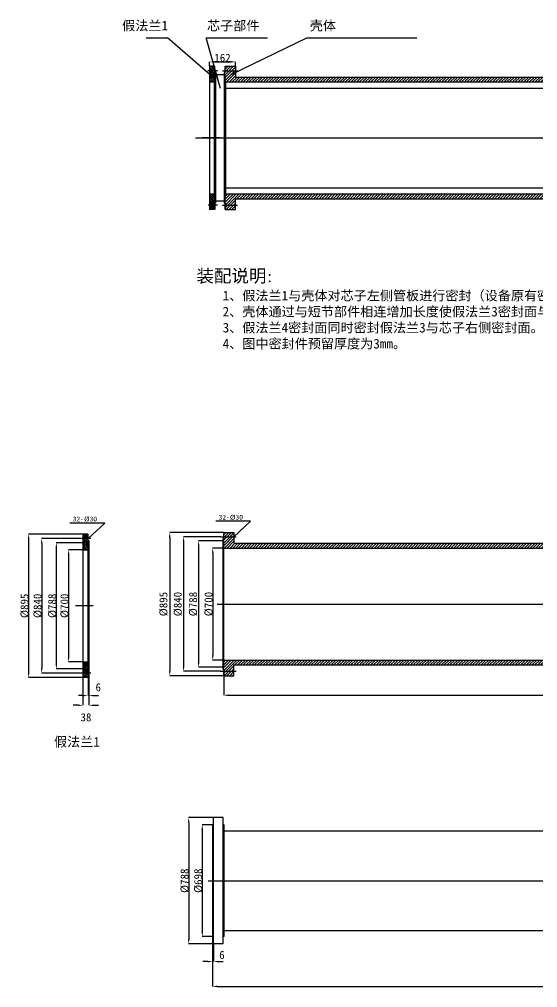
# Model space of a CAD drawing. Header units: inches. Extents: x -138276681 to 276513873, y -62941253 to 125880333.
# Drawn here: x 138256060 to 138259297, y 62936599 to 62942646 of the extents above; entities that cross this region are included whole.
import ezdxf

# ---------------------------------------------------------------- set-up
doc = ezdxf.new("R2010")
doc.units = ezdxf.units.IN
doc.header["$LTSCALE"] = 0.5
doc.header["$MEASUREMENT"] = 0
for name, color, linetype in [('假法兰1', 5, 'Continuous'), ('壳体', 7, 'Continuous'), ('接筒', 250, 'Continuous'), ('芯子', 1, 'Continuous'), ('装配', 1, 'Continuous')]:
    doc.layers.add(name, color=color, linetype=linetype)
doc.dimstyles.get("Standard").update_dxf_attribs({"dimscale": 10, "dimtxt": 5, "dimasz": 3, "dimexe": 0.018, "dimexo": 0.00625, "dimgap": 0.01, "dimtad": 1, "dimdec": 3, "dimdsep": 46, "dimtxsty": 'Standard', "dimcen": 0, "dimadec": 0, "dimazin": 2, "dimtfac": 1, "dimtdec": 3, "dimtofl": 0, "dimtmove": 2, "dimatfit": 3, "dimfxl": 0, "dimtolj": 1, "dimtzin": 0, "dimarcsym": 0})

# ---------------------------------------------------------------- blocks, each defined once
blk = doc.blocks.new('*D8')
at = {"layer": 'Defpoints', "color": 0}
for p in [(138257336.35876, 62939344.47844999), (138257267.5198079, 62938644.47844999), (138257336.35876, 62938644.47844999)]:
    blk.add_point(p, dxfattribs=at)
at = {"layer": '壳体', "color": 0, "lineweight": -2}
for p, q in [((138257336.29626, 62939344.47844999), (138257267.3398079, 62939344.47844999)), ((138257267.5198079, 62939314.47844999), (138257267.5198079, 62938674.47844999)), ((138257336.29626, 62938644.47844999), (138257267.3398079, 62938644.47844999))]:
    blk.add_line(p, q, dxfattribs=at)
at = {"layer": '壳体', "color": 0}
for points in [[(138257262.5198079, 62939314.47844999), (138257272.5198079, 62939314.47844999), (138257267.5198079, 62939344.47844999)], [(138257262.5198079, 62938674.47844999), (138257272.5198079, 62938674.47844999), (138257267.5198079, 62938644.47844999)]]:
    blk.add_solid(points, dxfattribs=at)
at = {"layer": '壳体', "color": 0, "insert": (138257242.4198079, 62938994.47845002), "char_height": 50, "attachment_point": 5, "rotation": 90}
blk.add_mtext('\\A1;%%c700', dxfattribs=at)
blk = doc.blocks.new('*D9')
at = {"layer": 'Defpoints', "color": 0}
for p in [(138257318.7949109, 62939414.47844999), (138257085.5980397, 62938574.47845), (138257318.7949109, 62938574.47845)]:
    blk.add_point(p, dxfattribs=at)
at = {"layer": '壳体', "color": 0, "lineweight": -2}
for p, q in [((138257318.7324109, 62939414.47844999), (138257085.4180397, 62939414.47844999)), ((138257085.5980397, 62939384.47844999), (138257085.5980397, 62938604.47845)), ((138257318.7324109, 62938574.47845), (138257085.4180397, 62938574.47845))]:
    blk.add_line(p, q, dxfattribs=at)
at = {"layer": '壳体', "color": 0}
for points in [[(138257080.5980397, 62939384.47844999), (138257090.5980397, 62939384.47844999), (138257085.5980397, 62939414.47844999)], [(138257080.5980397, 62938604.47845), (138257090.5980397, 62938604.47845), (138257085.5980397, 62938574.47845)]]:
    blk.add_solid(points, dxfattribs=at)
at = {"layer": '壳体', "color": 0, "insert": (138257049.9327651, 62938994.47845002), "char_height": 50, "attachment_point": 5, "rotation": 90}
blk.add_mtext('\\A1;%%c840', dxfattribs=at)
blk = doc.blocks.new('*D10')
at = {"layer": 'Defpoints', "color": 0}
for p in [(138257336.35876, 62939441.97844999), (138256999.4071078, 62938546.97844999), (138257336.35876, 62938546.97844999)]:
    blk.add_point(p, dxfattribs=at)
at = {"layer": '壳体', "color": 0, "lineweight": -2}
for p, q in [((138257336.29626, 62939441.97844999), (138256999.2271078, 62939441.97844999)), ((138256999.4071078, 62939411.97844999), (138256999.4071078, 62938576.97844999)), ((138257336.29626, 62938546.97844999), (138256999.2271078, 62938546.97844999))]:
    blk.add_line(p, q, dxfattribs=at)
at = {"layer": '壳体', "color": 0}
for points in [[(138256994.4071078, 62939411.97844999), (138257004.4071078, 62939411.97844999), (138256999.4071078, 62939441.97844999)], [(138256994.4071078, 62938576.97844999), (138257004.4071078, 62938576.97844999), (138256999.4071078, 62938546.97844999)]]:
    blk.add_solid(points, dxfattribs=at)
at = {"layer": '壳体', "color": 0, "insert": (138256960.7698012, 62938994.47845002), "char_height": 50, "attachment_point": 5, "rotation": 90}
blk.add_mtext('\\A1;%%c895', dxfattribs=at)
blk = doc.blocks.new('*D11')
at = {"layer": 'Defpoints', "color": 0}
for p in [(138257336.35876, 62938546.97844999), (138262086.35876, 62938562.97844999), (138262086.35876, 62938424.83319896)]:
    blk.add_point(p, dxfattribs=at)
at = {"layer": '壳体', "color": 0, "lineweight": -2}
for p, q in [((138257336.35876, 62938546.91594999), (138257336.35876, 62938424.65319896)), ((138262086.35876, 62938562.91594999), (138262086.35876, 62938424.65319896)), ((138257366.35876, 62938424.83319896), (138262056.35876, 62938424.83319896))]:
    blk.add_line(p, q, dxfattribs=at)
at = {"layer": '壳体', "color": 0}
for points in [[(138257366.35876, 62938429.83319896), (138257366.35876, 62938419.83319896), (138257336.35876, 62938424.83319896)], [(138262056.35876, 62938429.83319896), (138262056.35876, 62938419.83319896), (138262086.35876, 62938424.83319896)]]:
    blk.add_solid(points, dxfattribs=at)
at = {"layer": '壳体', "color": 0, "insert": (138259711.35876, 62938449.93319896), "char_height": 50, "attachment_point": 5}
blk.add_mtext('\\A1;4750', dxfattribs=at)
blk = doc.blocks.new('*D15')
at = {"layer": 'Defpoints', "color": 0}
for p in [(138257336.35876, 62939388.47844999), (138257179.5501045, 62938600.47844999), (138257336.35876, 62938600.47844999)]:
    blk.add_point(p, dxfattribs=at)
at = {"layer": '壳体', "color": 0, "lineweight": -2}
for p, q in [((138257336.29626, 62939388.47844999), (138257179.3701045, 62939388.47844999)), ((138257179.5501045, 62939358.47844999), (138257179.5501045, 62938630.47844999)), ((138257336.29626, 62938600.47844999), (138257179.3701045, 62938600.47844999))]:
    blk.add_line(p, q, dxfattribs=at)
at = {"layer": '壳体', "color": 0}
for points in [[(138257174.5501045, 62939358.47844999), (138257184.5501045, 62939358.47844999), (138257179.5501045, 62939388.47844999)], [(138257174.5501045, 62938630.47844999), (138257184.5501045, 62938630.47844999), (138257179.5501045, 62938600.47844999)]]:
    blk.add_solid(points, dxfattribs=at)
at = {"layer": '壳体', "color": 0, "insert": (138257145.8307439, 62938994.47845001), "char_height": 50, "attachment_point": 5, "rotation": 90}
blk.add_mtext('\\A1;%%c788', dxfattribs=at)
blk = doc.blocks.new('*D61')
at = {"layer": 'Defpoints', "color": 0, "lineweight": -3}
for p in [(138256456.9853218, 62939333.49963123), (138256367.6225369, 62938633.49963121), (138256456.9853221, 62938633.49963121)]:
    blk.add_point(p, dxfattribs=at)
at = {"layer": '假法兰1', "color": 0, "lineweight": -2}
for p, q in [((138256456.9228218, 62939333.49963123), (138256367.4425369, 62939333.49963123)), ((138256367.6225369, 62939303.49963123), (138256367.6225369, 62938663.49963121)), ((138256456.9228221, 62938633.49963121), (138256367.4425369, 62938633.49963121))]:
    blk.add_line(p, q, dxfattribs=at)
for points in [[(138256362.6225369, 62939303.49963123), (138256372.6225369, 62939303.49963123), (138256367.6225369, 62939333.49963123)], [(138256372.6225369, 62938663.49963121), (138256362.6225369, 62938663.49963121), (138256367.6225369, 62938633.49963121)]]:
    blk.add_solid(points, dxfattribs=at)
at = {"layer": '假法兰1', "color": 0, "lineweight": -2, "insert": (138256342.5225369, 62938983.49963122), "char_height": 50, "attachment_point": 5, "rotation": 90.0000000000002}
blk.add_mtext('\\A1;%%c700', dxfattribs=at)
blk = doc.blocks.new('*D62')
at = {"layer": 'Defpoints', "color": 0, "lineweight": -3}
for p in [(138256291.0965531, 62939377.49963123), (138256494.9853218, 62939377.49963123), (138256494.9853218, 62938589.49963123)]:
    blk.add_point(p, dxfattribs=at)
at = {"layer": '假法兰1', "color": 0, "lineweight": -2}
for p, q in [((138256494.9228218, 62939377.49963123), (138256290.9165531, 62939377.49963123)), ((138256291.0965531, 62938619.49963123), (138256291.0965531, 62939347.49963123)), ((138256494.9228218, 62938589.49963123), (138256290.9165531, 62938589.49963123))]:
    blk.add_line(p, q, dxfattribs=at)
for points in [[(138256286.0965531, 62939347.49963123), (138256296.0965531, 62939347.49963123), (138256291.0965531, 62939377.49963123)], [(138256296.0965531, 62938619.49963123), (138256286.0965531, 62938619.49963123), (138256291.0965531, 62938589.49963123)]]:
    blk.add_solid(points, dxfattribs=at)
at = {"layer": '假法兰1', "color": 0, "lineweight": -2, "insert": (138256265.9965531, 62938983.49963123), "char_height": 50, "attachment_point": 5, "rotation": 90}
blk.add_mtext('\\A1;%%c788', dxfattribs=at)
blk = doc.blocks.new('*D63')
at = {"layer": 'Defpoints', "color": 0, "lineweight": -3}
for p in [(138256446.0557892, 62939403.49963123), (138256199.5372033, 62938563.49963123), (138256449.2937895, 62938563.49963123)]:
    blk.add_point(p, dxfattribs=at)
at = {"layer": '假法兰1', "color": 0, "lineweight": -2}
for p, q in [((138256445.9932892, 62939403.49963123), (138256199.3572032, 62939403.49963123)), ((138256199.5372033, 62939373.49963123), (138256199.5372033, 62938593.49963123)), ((138256449.2312895, 62938563.49963123), (138256199.3572032, 62938563.49963123))]:
    blk.add_line(p, q, dxfattribs=at)
for points in [[(138256194.5372033, 62939373.49963123), (138256204.5372033, 62939373.49963123), (138256199.5372033, 62939403.49963123)], [(138256204.5372033, 62938593.49963123), (138256194.5372033, 62938593.49963123), (138256199.5372033, 62938563.49963123)]]:
    blk.add_solid(points, dxfattribs=at)
at = {"layer": '假法兰1', "color": 0, "lineweight": -2, "insert": (138256174.4372033, 62938983.49963123), "char_height": 50, "attachment_point": 5, "rotation": 90.0000000000002}
blk.add_mtext('\\A1;%%c840', dxfattribs=at)
blk = doc.blocks.new('*D64')
at = {"layer": 'Defpoints', "color": 0, "lineweight": -3}
for p in [(138256456.9853218, 62939430.99963123), (138256118.1155448, 62938535.99963123), (138256456.9853222, 62938535.99963123)]:
    blk.add_point(p, dxfattribs=at)
at = {"layer": '假法兰1', "color": 0, "lineweight": -2}
for p, q in [((138256456.9228218, 62939430.99963123), (138256117.9355448, 62939430.99963123)), ((138256118.1155448, 62939400.99963123), (138256118.1155448, 62938565.99963123)), ((138256456.9228222, 62938535.99963123), (138256117.9355448, 62938535.99963123))]:
    blk.add_line(p, q, dxfattribs=at)
for points in [[(138256113.1155448, 62939400.99963123), (138256123.1155448, 62939400.99963123), (138256118.1155448, 62939430.99963123)], [(138256123.1155448, 62938565.99963123), (138256113.1155448, 62938565.99963123), (138256118.1155448, 62938535.99963123)]]:
    blk.add_solid(points, dxfattribs=at)
at = {"layer": '假法兰1', "color": 0, "lineweight": -2, "insert": (138256093.0155448, 62938983.49963123), "char_height": 50, "attachment_point": 5, "rotation": 90.0000000000002}
blk.add_mtext('\\A1;%%c895', dxfattribs=at)
blk = doc.blocks.new('*D65')
at = {"layer": 'Defpoints', "color": 0, "lineweight": -3}
for p in [(138256494.9853218, 62938576.37505119), (138256456.9853222, 62938535.99963123), (138256494.9853218, 62938362.44242401)]:
    blk.add_point(p, dxfattribs=at)
at = {"layer": '假法兰1', "color": 0, "lineweight": -2}
for p, q in [((138256494.9853218, 62938576.31255119), (138256494.9853218, 62938362.26242401)), ((138256456.9853222, 62938535.93713123), (138256456.9853222, 62938362.26242401)), ((138256426.9853222, 62938362.44242401), (138256396.9853222, 62938362.44242401)), ((138256524.9853218, 62938362.44242401), (138256554.9853218, 62938362.44242401))]:
    blk.add_line(p, q, dxfattribs=at)
for points in [[(138256426.9853222, 62938367.44242401), (138256426.9853222, 62938357.44242401), (138256456.9853222, 62938362.44242401)], [(138256524.9853218, 62938357.44242401), (138256524.9853218, 62938367.44242401), (138256494.9853218, 62938362.44242401)]]:
    blk.add_solid(points, dxfattribs=at)
at = {"layer": '假法兰1', "color": 0, "lineweight": -2, "insert": (138256475.985322, 62938287.11242402), "char_height": 50, "attachment_point": 5}
blk.add_mtext('\\A1;38', dxfattribs=at)
blk = doc.blocks.new('*D66')
at = {"layer": 'Defpoints', "color": 0, "lineweight": -3}
for p in [(138256488.9853218, 62938576.37505119), (138256494.9853218, 62938576.31255119), (138256494.9853218, 62938422.72456636)]:
    blk.add_point(p, dxfattribs=at)
at = {"layer": '假法兰1', "color": 0, "lineweight": -2}
for p, q in [((138256488.9853218, 62938576.31255119), (138256488.9853218, 62938422.54456636)), ((138256494.9853218, 62938576.25005119), (138256494.9853218, 62938422.54456636)), ((138256458.9853218, 62938422.72456636), (138256428.9853218, 62938422.72456636)), ((138256524.9853218, 62938422.72456636), (138256554.9853218, 62938422.72456636))]:
    blk.add_line(p, q, dxfattribs=at)
for points in [[(138256458.9853218, 62938427.72456636), (138256458.9853218, 62938417.72456636), (138256488.9853218, 62938422.72456636)], [(138256524.9853218, 62938417.72456636), (138256524.9853218, 62938427.72456636), (138256494.9853218, 62938422.72456636)]]:
    blk.add_solid(points, dxfattribs=at)
at = {"layer": '假法兰1', "color": 0, "lineweight": -2, "insert": (138256552.8868671, 62938474.50589586), "char_height": 50, "attachment_point": 5}
blk.add_mtext('\\A1;6', dxfattribs=at)
blk = doc.blocks.new('*D40')
at = {"layer": 'Defpoints', "color": 0}
for p in [(138257272.35876, 62937615.7946799), (138257202.4164335, 62936917.7946799), (138257272.35876, 62936917.7946799)]:
    blk.add_point(p, dxfattribs=at)
at = {"layer": '芯子', "color": 0, "lineweight": -2}
for p, q in [((138257272.29626, 62937615.7946799), (138257202.2364334, 62937615.7946799)), ((138257202.4164335, 62937585.7946799), (138257202.4164335, 62936947.7946799)), ((138257272.29626, 62936917.7946799), (138257202.2364334, 62936917.7946799))]:
    blk.add_line(p, q, dxfattribs=at)
at = {"layer": '芯子', "color": 0}
for points in [[(138257197.4164335, 62937585.7946799), (138257207.4164335, 62937585.7946799), (138257202.4164335, 62937615.7946799)], [(138257197.4164335, 62936947.7946799), (138257207.4164335, 62936947.7946799), (138257202.4164335, 62936917.7946799)]]:
    blk.add_solid(points, dxfattribs=at)
at = {"layer": '芯子', "color": 0, "insert": (138257177.3164335, 62937266.79467992), "char_height": 50, "attachment_point": 5, "rotation": 90}
blk.add_mtext('\\A1;%%c698', dxfattribs=at)
blk = doc.blocks.new('*D41')
at = {"layer": 'Defpoints', "color": 0}
for p in [(138257272.35876, 62937660.7946799), (138257117.6326695, 62936872.79467991), (138257272.35876, 62936872.79467991)]:
    blk.add_point(p, dxfattribs=at)
at = {"layer": '芯子', "color": 0, "lineweight": -2}
for p, q in [((138257272.29626, 62937660.7946799), (138257117.4526695, 62937660.7946799)), ((138257117.6326695, 62937630.7946799), (138257117.6326695, 62936902.79467991)), ((138257272.29626, 62936872.79467991), (138257117.4526695, 62936872.79467991))]:
    blk.add_line(p, q, dxfattribs=at)
at = {"layer": '芯子', "color": 0}
for points in [[(138257112.6326695, 62937630.7946799), (138257122.6326695, 62937630.7946799), (138257117.6326695, 62937660.7946799)], [(138257112.6326695, 62936902.79467991), (138257122.6326695, 62936902.79467991), (138257117.6326695, 62936872.79467991)]]:
    blk.add_solid(points, dxfattribs=at)
at = {"layer": '芯子', "color": 0, "insert": (138257092.5326695, 62937266.79467992), "char_height": 50, "attachment_point": 5, "rotation": 90}
blk.add_mtext('\\A1;%%c788', dxfattribs=at)
blk = doc.blocks.new('*D44')
at = {"layer": 'Defpoints', "color": 0}
for p in [(138257266.35876, 62936986.72443147), (138262263.35876, 62936931.79467991), (138262263.35876, 62936606.95254218)]:
    blk.add_point(p, dxfattribs=at)
at = {"layer": '芯子', "color": 0, "lineweight": -2}
for p, q in [((138257266.35876, 62936986.66193147), (138257266.35876, 62936606.77254218)), ((138262263.35876, 62936931.73217991), (138262263.35876, 62936606.77254218)), ((138257296.35876, 62936606.95254218), (138262233.35876, 62936606.95254218))]:
    blk.add_line(p, q, dxfattribs=at)
at = {"layer": '芯子', "color": 0}
for points in [[(138257296.35876, 62936611.95254218), (138257296.35876, 62936601.95254218), (138257266.35876, 62936606.95254218)], [(138262233.35876, 62936611.95254218), (138262233.35876, 62936601.95254218), (138262263.35876, 62936606.95254218)]]:
    blk.add_solid(points, dxfattribs=at)
at = {"layer": '芯子', "color": 0, "insert": (138259764.85876, 62936632.05254218), "char_height": 50, "attachment_point": 5}
blk.add_mtext('\\A1;4997', dxfattribs=at)
blk = doc.blocks.new('*D45')
at = {"layer": 'Defpoints', "color": 0}
for p in [(138257266.35876, 62936917.7946799), (138257272.35876, 62936872.79467991), (138257272.35876, 62936761.82274644)]:
    blk.add_point(p, dxfattribs=at)
at = {"layer": '芯子', "color": 0, "lineweight": -2}
for p, q in [((138257266.35876, 62936917.7321799), (138257266.35876, 62936761.64274644)), ((138257272.35876, 62936872.73217991), (138257272.35876, 62936761.64274644)), ((138257236.35876, 62936761.82274644), (138257206.35876, 62936761.82274644)), ((138257302.35876, 62936761.82274644), (138257332.35876, 62936761.82274644))]:
    blk.add_line(p, q, dxfattribs=at)
at = {"layer": '芯子', "color": 0}
for points in [[(138257236.35876, 62936766.82274644), (138257236.35876, 62936756.82274644), (138257266.35876, 62936761.82274644)], [(138257302.35876, 62936766.82274644), (138257302.35876, 62936756.82274644), (138257272.35876, 62936761.82274644)]]:
    blk.add_solid(points, dxfattribs=at)
at = {"layer": '芯子', "color": 0, "insert": (138257325.2529527, 62936802.97910985), "char_height": 50, "attachment_point": 5}
blk.add_mtext('\\A1;6', dxfattribs=at)
blk = doc.blocks.new('壳体')
at = {"layer": '壳体'}
h = blk.add_hatch(dxfattribs=at)
h.set_pattern_fill('ANSI31', color=256, scale=100, style=0)
h.set_pattern_definition([(45, (4726.085463285446, 457.8402241244912), (-8.838834764831843, 8.838834764831844), [])])
h.paths.add_polyline_path([(4744, 470.0000000074506), (4712, 470), (4712, 450.0000000074506), (4744, 450.0000000074506)])
h.paths.add_polyline_path([(4744, -450.0000000074506), (4712, -450.0000000074506), (4712, -470), (4744, -470.0000000074506)])
h.paths.add_polyline_path([(0, 350), (4750, 350), (4750, 431.5000000074506), (4744, 431.5), (4744, 450.0000000074506), (4712, 450.0000000074506), (4712.000000029802, 380.4109851643443), (63.99999997019768, 380.4109840095043), (64, 420), (0, 419.9999999925494), (0, 407.1245800331235), (-6, 407.1245800331235), (-6, 394), (0, 394)])
h.paths.add_polyline_path([(0, 447.5), (0, 419.9999999925494), (64, 420), (64, 447.5)], flags=17)
h.paths.add_polyline_path([(63.99999997019768, -380.4109840095043), (4712.000000029802, -380.4109851643443), (4712, -450.0000000074506), (4744, -450.0000000074506), (4744, -431.5), (4750, -431.5000000074506), (4750, -350), (0, -350), (0, -394), (-6, -394), (-6, -407.1245800331235), (0, -407.1245800331235), (0, -419.9999999925494), (64, -420)])
h.paths.add_polyline_path([(0, -419.9999999925494), (0, -447.5), (64, -447.5), (64, -420)], flags=17)
for p, q in [((0, 407.1245800331235), (0, 447.5)), ((0, 447.5), (64, 447.5)), ((64, 447.5), (63.99999997019768, 380.4109840095043)), ((4778.237281948328, 450.0000000074506), (4682.471121758223, 450.0000000074506)), ((4744, 470.0000000074506), (4712, 470)), ((4712, 470), (4712.000000029802, 380.4109851643443)), ((4744, 470), (4744, 431.5)), ((4744, 431.5), (4750, 431.5000000074506)), ((4750, 431.5000000074506), (4750, -431.5000000074506)), ((4750, 0), (4750, 431.4999999925494)), ((-17.56384909152985, 419.9999999925494), (77.40967524051666, 420)), ((-6, 407.1245800405741), (-6, -407.1245800405741)), ((0, 407.1245800331235), (-6, 407.1245800331235)), ((0, 394), (-6, 394)), ((0, -394), (0, 393.9999999925494)), ((64, 380.4109840095043), (4712.000000029802, 380.4109851643443)), ((0, 350), (4750, 350)), ((-185.7936943471432, 0), (4914.206305652857, 0)), ((0, -350), (4750, -350)), ((-17.56384909152985, -419.9999999925494), (77.40967524051666, -420)), ((0, -394), (-6, -394)), ((0, -407.1245800331235), (-6, -407.1245800331235)), ((0, -447.5), (0, -407.1245800331235)), ((0, -407.1245800331235), (0, -447.5)), ((64, -447.5), (63.99999997019768, -380.4109840095043)), ((64, -380.4109840095043), (4712.000000029802, -380.4109851643443)), ((4712, -470), (4712.000000029802, -380.4109851643443)), ((0, -447.5), (64, -447.5)), ((4778.237281948328, -450.0000000074506), (4682.471121758223, -450.0000000074506)), ((4744, -470.0000000074506), (4712, -470)), ((4744, -470), (4744, -431.5)), ((4744, -431.5), (4750, -431.5000000074506))]:
    blk.add_line(p, q, dxfattribs=at)
blk = doc.blocks.new('假法兰(1)')
at = {"layer": '假法兰1'}
h = blk.add_hatch(dxfattribs=at)
h.set_pattern_fill('ANSI31', color=256, scale=60, angle=90, style=0)
h.set_pattern_definition([(135, (0, 0), (-5.303300858899107, -5.303300858899106), [])])
h.paths.add_polyline_path([(138256786.3498849, 62939344.47844999), (138256818.3498849, 62939344.47844999), (138256818.3498849, 62939388.47844999), (138256824.3498849, 62939388.47844999), (138256824.3498849, 62939401.60303003), (138256818.3498849, 62939401.60303003), (138256818.3498849, 62939414.47844999), (138256786.3498849, 62939414.47844999)])
h.paths.add_polyline_path([(138256818.3498849, 62939414.47844999), (138256818.3498849, 62939441.97844999), (138256786.3498849, 62939441.97844999), (138256786.3498849, 62939414.47844999)])
h.paths.add_polyline_path([(138256818.3498849, 62938587.35386996), (138256824.3498849, 62938587.35386996), (138256824.3498849, 62938600.47844999), (138256818.3498849, 62938600.47844999), (138256818.3498849, 62938644.47844998), (138256786.3498852, 62938644.47844998), (138256786.3498853, 62938574.47845), (138256818.3498849, 62938574.47845)])
h.paths.add_polyline_path([(138256786.3498853, 62938574.47845), (138256786.3498853, 62938546.97844999), (138256818.3498849, 62938546.97844999), (138256818.3498849, 62938574.47845)])
for p, q in [((138256818.3498849, 62939441.97844999), (138256786.3498849, 62939441.97844999)), ((138256786.3498849, 62939441.97844999), (138256786.3498853, 62938546.97844999)), ((138256818.3498849, 62939401.60303003), (138256818.3498849, 62939441.97844999)), ((138256835.913734, 62939414.47844999), (138256775.4203523, 62939414.47844999)), ((138256818.3498849, 62939401.60303003), (138256824.3498849, 62939401.60303003)), ((138256818.3498849, 62938600.47844999), (138256818.3498849, 62939388.47844999)), ((138256818.3498849, 62939388.47844999), (138256824.3498849, 62939388.47844999)), ((138256824.3498849, 62939401.60303003), (138256824.3498849, 62938587.35386995)), ((138256786.3498849, 62939344.47844999), (138256818.3498849, 62939344.47844999)), ((138256851.1938478, 62938994.47844999), (138256740.9680012, 62938994.47844999)), ((138256786.3498852, 62938644.47844998), (138256818.3498849, 62938644.47844998)), ((138256835.913734, 62938574.47845), (138256778.6583526, 62938574.47845)), ((138256818.3498849, 62938600.47844999), (138256824.3498849, 62938600.47844999)), ((138256818.3498849, 62938546.97844999), (138256818.3498849, 62938587.35386996)), ((138256818.3498849, 62938587.35386996), (138256818.3498849, 62938546.97844999)), ((138256818.3498849, 62938587.35386996), (138256824.3498849, 62938587.35386996)), ((138256818.3498849, 62938546.97844999), (138256786.3498853, 62938546.97844999))]:
    blk.add_line(p, q, dxfattribs=at)
blk = doc.blocks.new('芯子2')
at = {"layer": '芯子'}
for p, q in [((60, 393.9999999925494), (0, 393.9999999925494)), ((0, -393.9999999925494), (0, 393.9999999925494)), ((60, -393.9999999925494), (60, 393.9999999925494)), ((-6, 349.0000000149012), (-6, -349)), ((-6, 349), (0, 349)), ((66, 349), (60, 349)), ((66, -349.0000000074506), (66, 349)), ((66, 310.8372967690229), (4925, 310.8372967690229)), ((4919, 335.000000089407), (4919, -335.0000000819564)), ((4925, 335.0000000819564), (4919, 335.0000000819564)), ((4925, 347.0000000074506), (4985, 347)), ((4925, 347), (4925.000000029802, -347.0000000074506)), ((4985, 347), (4985.000000029802, -347.0000000074506)), ((4991, 334.9999999925494), (4985, 335.0000000074506)), ((4991, 334.9999999925494), (4990.999999970198, -334.9999999925494)), ((-6, -349), (0, -349)), ((66, -349), (60, -349)), ((66, -310.8372967690229), (4925, -310.8372967690229)), ((4925, -335.0000000819564), (4919, -335.0000000819564)), ((4925, -347.0000000074506), (4985, -347)), ((4991, -334.9999999925494), (4985, -335.0000000074506)), ((60, -393.9999999925494), (0, -393.9999999925494))]:
    blk.add_line(p, q, dxfattribs=at)
at = {"layer": '芯子', "color": 1}
blk.add_line((-32.64762529730797, 0), (5073.856197357178, 0), dxfattribs=at)
blk = doc.blocks.new('*D138')
at = {"layer": 'Defpoints', "color": 0, "lineweight": -3}
for p in [(138257247.9660666, 62942352.94400883), (138257409.9660666, 62942380.44038811), (138257409.9660666, 62942352.94400883)]:
    blk.add_point(p, dxfattribs=at)
at = {"layer": '接筒', "color": 0, "lineweight": -2}
for p, q in [((138257247.9660666, 62942353.00650883), (138257247.9660666, 62942380.62038811)), ((138257277.9660666, 62942380.44038811), (138257379.9660666, 62942380.44038811)), ((138257409.9660666, 62942353.00650883), (138257409.9660666, 62942380.62038811))]:
    blk.add_line(p, q, dxfattribs=at)
for points in [[(138257277.9660666, 62942375.44038811), (138257277.9660666, 62942385.44038811), (138257247.9660666, 62942380.44038811)], [(138257379.9660666, 62942385.44038811), (138257379.9660666, 62942375.44038811), (138257409.9660666, 62942380.44038811)]]:
    blk.add_solid(points, dxfattribs=at)
at = {"layer": '接筒', "color": 0, "lineweight": -2, "insert": (138257328.9660666, 62942405.54038811), "char_height": 50, "attachment_point": 5}
blk.add_mtext('\\A1;162', dxfattribs=at)

msp = doc.modelspace()

# ---------------------------------------------------------------- hatches: boundary and pattern name
at = {"layer": '壳体'}
h = msp.add_hatch(dxfattribs=at)
h.set_pattern_fill('ANSI31', color=256, scale=100, style=0)
h.set_pattern_definition([(45, (138262062.4442233, 62939452.31867412), (-8.838834764831843, 8.838834764831844), [])])
h.paths.add_polyline_path([(138262080.35876, 62939464.47845), (138262048.35876, 62939464.47844999), (138262048.35876, 62939444.47845), (138262080.35876, 62939444.47845)])
h.paths.add_polyline_path([(138262080.35876, 62938544.47844999), (138262048.35876, 62938544.47844999), (138262048.35876, 62938524.47844999), (138262080.35876, 62938524.47844999)])
h.paths.add_polyline_path([(138257336.35876, 62939344.47844999), (138262086.35876, 62939344.47844999), (138262086.35876, 62939425.97845), (138262080.35876, 62939425.97844999), (138262080.35876, 62939444.47845), (138262048.35876, 62939444.47845), (138262048.35876, 62939374.88943516), (138257400.35876, 62939374.889434), (138257400.35876, 62939414.47844999), (138257336.35876, 62939414.47844999), (138257336.35876, 62939401.60303003), (138257330.35876, 62939401.60303003), (138257330.35876, 62939388.47844999), (138257336.35876, 62939388.47844999)])
h.paths.add_polyline_path([(138257336.35876, 62939441.97844999), (138257336.35876, 62939414.47844999), (138257400.35876, 62939414.47844999), (138257400.35876, 62939441.97844999)], flags=17)
h.paths.add_polyline_path([(138257400.35876, 62938614.06746598), (138262048.35876, 62938614.06746483), (138262048.35876, 62938544.47844999), (138262080.35876, 62938544.47844999), (138262080.35876, 62938562.97844999), (138262086.35876, 62938562.97844999), (138262086.35876, 62938644.47844999), (138257336.35876, 62938644.47844999), (138257336.35876, 62938600.47844999), (138257330.35876, 62938600.47844999), (138257330.35876, 62938587.35386996), (138257336.35876, 62938587.35386996), (138257336.35876, 62938574.47845), (138257400.35876, 62938574.47844999)])
h.paths.add_polyline_path([(138257336.35876, 62938574.47845), (138257336.35876, 62938546.97844999), (138257400.35876, 62938546.97844999), (138257400.35876, 62938574.47844999)], flags=17)

# ---------------------------------------------------------------- linework, layer by layer
for p, q in [((138257336.35876, 62939401.60303003), (138257336.35876, 62939441.97844999)), ((138257336.35876, 62939441.97844999), (138257400.35876, 62939441.97844999)), ((138257400.35876, 62939441.97844999), (138257400.35876, 62939374.889434)), ((138257318.7949109, 62939414.47844999), (138257413.7684352, 62939414.47844999)), ((138257330.35876, 62939401.60303003), (138257330.35876, 62938587.35386995)), ((138257336.35876, 62939401.60303003), (138257330.35876, 62939401.60303003)), ((138257336.35876, 62939388.47844999), (138257330.35876, 62939388.47844999)), ((138257336.35876, 62938600.47844999), (138257336.35876, 62939388.47844999)), ((138257400.35876, 62939374.889434), (138262048.35876, 62939374.88943516)), ((138257336.35876, 62939344.47844999), (138262086.35876, 62939344.47844999)), ((138257295.0098981, 62938994.47844999), (138262111.5768867, 62938994.47844999)), ((138257336.35876, 62938644.47844999), (138262086.35876, 62938644.47844999)), ((138257318.7949109, 62938574.47845), (138257413.7684352, 62938574.47844999)), ((138257336.35876, 62938600.47844999), (138257330.35876, 62938600.47844999)), ((138257336.35876, 62938587.35386996), (138257330.35876, 62938587.35386996)), ((138257336.35876, 62938546.97844999), (138257336.35876, 62938587.35386996)), ((138257336.35876, 62938587.35386996), (138257336.35876, 62938546.97844999)), ((138257400.35876, 62938546.97844999), (138257400.35876, 62938614.06746598)), ((138257400.35876, 62938614.06746598), (138262048.35876, 62938614.06746483)), ((138257336.35876, 62938546.97844999), (138257400.35876, 62938546.97844999))]:
    msp.add_line(p, q, dxfattribs=at)
at = {"layer": '接筒'}
for p, q in [((138256851.847544, 62942530.64996338), (138256986.0800352, 62942530.64996337)), ((138257267.9967905, 62942285.81130282), (138256986.0800352, 62942530.64996338)), ((138257316.5441131, 62942214.94230514), (138257226.922675, 62942530.64996338)), ((138257226.922675, 62942530.64996338), (138257609.1539706, 62942530.64996338)), ((138257387.488238, 62942304.45568762), (138257855.3110037, 62942530.64996338)), ((138257855.3110037, 62942530.64996338), (138258542.2869942, 62942530.64996338)), ((138256592.9685823, 62939500.72892077), (138256375.649417, 62939500.72892077)), ((138256488.9853218, 62939403.49963122), (138256592.9685823, 62939500.72892077)), ((138257504.3420205, 62939511.70773954), (138257287.0228552, 62939511.70773954)), ((138257400.35876, 62939414.47844999), (138257504.3420205, 62939511.70773954))]:
    msp.add_line(p, q, dxfattribs=at)

# ---------------------------------------------------------------- block references
for p in [(138257282.9660666, 62941905.44400883), (138257272.35876, 62937266.7946799)]:
    msp.add_blockref('芯子2', p, dxfattribs=at)
at = {"layer": '装配'}
for name, p in [('壳体', (138257345.9660666, 62941905.44400883)), ('假法兰(1)', (461.6161817312241, 2910.965558841825)), ('假法兰(1)', (-329.3645630776882, -10.97881876677275))]:
    msp.add_blockref(name, p, dxfattribs=at)

# ---------------------------------------------------------------- texts
at = {"layer": '接筒', "attachment_point": 1}
for s, insert, char_height, width in [('{\\fSimSun|b0|i0|c134|p2;假法兰}1', (138256702.0981605, 62942636.7688349), 60, 412.635127723217), ('{\\fSimSun|b0|i0|c134|p2;芯子部件}', (138257232.2166679, 62942636.7688349), 60, 412.635127723217), ('{\\fSimSun|b0|i0|c134|p2;壳体}', (138257873.8628083, 62942636.7688349), 60, 412.635127723217), ('{\\fSimSun|b1|i0|c134|p2;\\H1.3333x;装配说明\\fSimSun|b0|i0|c134|p2;\\H0.75x;：\\P    1、假法兰1与壳体对芯子左侧管板进行密封（设备原有密封件）。\\P    2、壳体通过与短节部件相连增加长度使假法兰3密封面与芯子右侧管板密封面平齐（可通过更换垫片或机加工实现）。\\P    3、假法兰4密封面同时密封假法兰3与芯子右侧密封面。\\P    4、图中密封件预留厚度为3mm。}', (138257166.4182168, 62941084.07951358), 60, 5200.176982760429), ('32-%%C30', (138256393.2241019, 62939540.81815986), 30, 335.1568292081356), ('32-%%C30', (138257304.5975401, 62939551.79697863), 30, 335.1568292081356), ('{\\fSimSun|b0|i0|c134|p2;假法兰}1', (138256276.5010024, 62938164.59286321), 60, 412.635127723217)]:
    msp.add_mtext(s, dxfattribs=dict(at, insert=insert, char_height=char_height, width=width))

# ---------------------------------------------------------------- dimensions: what is measured, and where the dimension line sits
at = {"layer": '假法兰1'}
for base, p1, p2, picture, middle in [((138256118.1155448, 62938535.99963123), (138256456.9853218, 62939430.99963123), (138256456.9853222, 62938535.99963123), '*D64', (138256093.0155448, 62938983.49963123)), ((138256199.5372033, 62938563.49963123), (138256446.0557892, 62939403.49963123), (138256449.2937895, 62938563.49963123), '*D63', (138256174.4372033, 62938983.49963123)), ((138256291.0965531, 62939377.49963123), (138256494.9853218, 62938589.49963123), (138256494.9853218, 62939377.49963123), '*D62', (138256265.9965531, 62938983.49963123)), ((138256367.6225369, 62938633.49963121), (138256456.9853218, 62939333.49963123), (138256456.9853221, 62938633.49963121), '*D61', (138256342.5225369, 62938983.49963122))]:
    dim = msp.add_linear_dim(base=base, p1=p1, p2=p2, angle=90, dimstyle='Standard', override={"dimpost": '%%c<>'}, dxfattribs=at)
    dim.commit()
    dim.dimension.update_dxf_attribs({"geometry": picture, "text_midpoint": middle})
dim = msp.add_linear_dim(base=(138256494.9853218, 62938362.44242401), p1=(138256456.9853222, 62938535.99963123), p2=(138256494.9853218, 62938576.37505119), dimstyle='Standard', dxfattribs=at)
dim.commit()
dim.dimension.update_dxf_attribs({"geometry": '*D65', "text_midpoint": (138256475.985322, 62938287.11242402)})
dim = msp.add_linear_dim(base=(138256494.9853218, 62938422.72456636), p1=(138256488.9853218, 62938576.37505119), p2=(138256494.9853218, 62938576.31255119), dimstyle='Standard', dxfattribs=at)
dim.commit()
dim.dimension.update_dxf_attribs({"geometry": '*D66', "text_midpoint": (138256552.8868671, 62938474.50589586), "dimtype": 160})
at = {"layer": '壳体'}
for base, p1, p2, picture, middle in [((138256999.4071078, 62938546.97844999), (138257336.35876, 62939441.97844999), (138257336.35876, 62938546.97844999), '*D10', (138256960.7698012, 62938994.47845002)), ((138257085.5980397, 62938574.47845), (138257318.7949109, 62939414.47844999), (138257318.7949109, 62938574.47845), '*D9', (138257049.9327651, 62938994.47845002)), ((138257179.5501045, 62938600.47844999), (138257336.35876, 62939388.47844999), (138257336.35876, 62938600.47844999), '*D15', (138257145.8307439, 62938994.47845001))]:
    dim = msp.add_linear_dim(base=base, p1=p1, p2=p2, angle=90, dimstyle='Standard', override={"dimpost": '%%c<>'}, dxfattribs=at)
    dim.commit()
    dim.dimension.update_dxf_attribs({"geometry": picture, "text_midpoint": middle, "dimtype": 160})
dim = msp.add_linear_dim(base=(138257267.5198079, 62938644.47844999), p1=(138257336.35876, 62939344.47844999), p2=(138257336.35876, 62938644.47844999), angle=90, dimstyle='Standard', override={"dimpost": '%%c<>'}, dxfattribs=at)
dim.commit()
dim.dimension.update_dxf_attribs({"geometry": '*D8', "text_midpoint": (138257242.4198079, 62938994.47845002)})
dim = msp.add_linear_dim(base=(138262086.35876, 62938424.83319896), p1=(138257336.35876, 62938546.97844999), p2=(138262086.35876, 62938562.97844999), dimstyle='Standard', dxfattribs=at)
dim.commit()
dim.dimension.update_dxf_attribs({"geometry": '*D11', "text_midpoint": (138259711.35876, 62938449.93319896)})
at = {"layer": '接筒'}
dim = msp.add_linear_dim(base=(138257409.9660666, 62942380.44038811), p1=(138257247.9660666, 62942352.94400883), p2=(138257409.9660666, 62942352.94400883), dimstyle='Standard', dxfattribs=at)
dim.commit()
dim.dimension.update_dxf_attribs({"geometry": '*D138', "text_midpoint": (138257328.9660666, 62942405.54038811)})
at = {"layer": '芯子'}
for base, p1, p2, picture, middle in [((138257117.6326695, 62936872.79467991), (138257272.35876, 62937660.7946799), (138257272.35876, 62936872.79467991), '*D41', (138257092.5326695, 62937266.79467992)), ((138257202.4164335, 62936917.7946799), (138257272.35876, 62937615.7946799), (138257272.35876, 62936917.7946799), '*D40', (138257177.3164335, 62937266.79467992))]:
    dim = msp.add_linear_dim(base=base, p1=p1, p2=p2, angle=90, dimstyle='Standard', override={"dimpost": '%%c<>'}, dxfattribs=at)
    dim.commit()
    dim.dimension.update_dxf_attribs({"geometry": picture, "text_midpoint": middle})
dim = msp.add_linear_dim(base=(138262263.35876, 62936606.95254218), p1=(138257266.35876, 62936986.72443147), p2=(138262263.35876, 62936931.79467991), dimstyle='Standard', dxfattribs=at)
dim.commit()
dim.dimension.update_dxf_attribs({"geometry": '*D44', "text_midpoint": (138259764.85876, 62936632.05254218)})
dim = msp.add_linear_dim(base=(138257272.35876, 62936761.82274644), p1=(138257266.35876, 62936917.7946799), p2=(138257272.35876, 62936872.79467991), dimstyle='Standard', dxfattribs=at)
dim.commit()
dim.dimension.update_dxf_attribs({"geometry": '*D45', "text_midpoint": (138257325.2529527, 62936802.97910985), "dimtype": 160})

doc.saveas('drawing.dxf')
